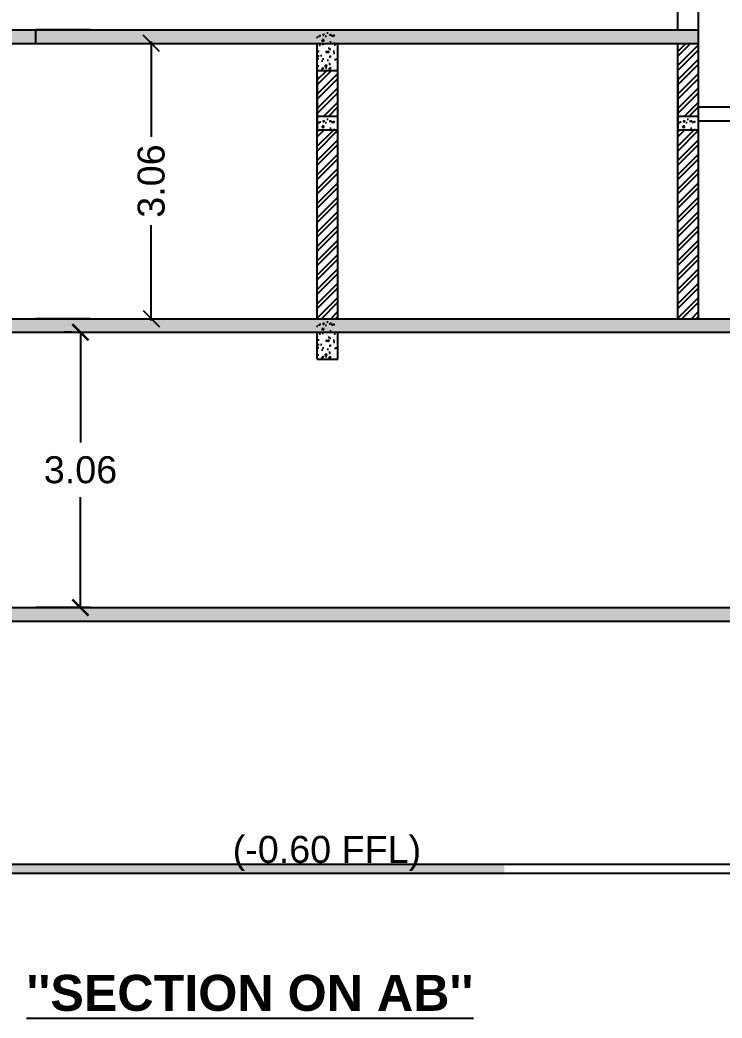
# Model space of a CAD drawing. Header units: metres. Extents: x 5674 to 70840, y 2109 to 4276.
# Drawn here: x 5707.75 to 5715.56, y 2151.63 to 2162.72 of the extents above; entities that cross this region are included whole.
import ezdxf

# ---------------------------------------------------------------- set-up
doc = ezdxf.new("R2010")
doc.units = ezdxf.units.M
doc.layers.add('BLK_1_FLR_1_WATER_CLOSET_HT', color=7, linetype='Continuous')
doc.layers.add('BLK_1_FLR_2_REGULAR_ROOM', color=2, linetype='Continuous')
doc.styles.add('S.M.S .HEADING', font='arial.ttf')
doc.styles.get("Standard").update_dxf_attribs({"font": 'arial.ttf'})
doc.dimstyles.new('STANDARD$0', dxfattribs={"dimtxt": 0.25, "dimasz": 0.18, "dimexe": 0.15, "dimexo": 0.15, "dimgap": 0.1, "dimtad": 0, "dimzin": 0, "dimdsep": 46, "dimtxsty": 'Standard', "dimblk": 'OBLIQUE', "dimcen": 0.0625, "dimdle": 0.02, "dimadec": 0, "dimazin": 0, "dimtfac": 1, "dimtix": 1, "dimtofl": 0, "dimtmove": 2, "dimatfit": 3, "dimldrblk": 'OBLIQUE', "dimfxl": 0, "dimtolj": 1, "dimtzin": 0, "dimarcsym": 0})

# ---------------------------------------------------------------- blocks, each defined once
blk = doc.blocks.new('_Oblique')
at = {"color": 0, "linetype": 'ByBlock', "lineweight": -2}
blk.add_line((-0.5, -0.5), (0.5, 0.5), dxfattribs=at)
blk = doc.blocks.new('*D98')
at = {"layer": 'BLK_1_FLR_2_REGULAR_ROOM', "color": 0, "lineweight": -2}
for p, q in [((5709.21, 2162.482), (5709.21, 2161.422)), ((5709.21, 2162.462), (5709.44, 2162.462)), ((5709.21, 2159.382), (5709.21, 2160.443)), ((5709.21, 2159.402), (5709.44, 2159.402))]:
    blk.add_line(p, q, dxfattribs=at)
at = {"layer": 'Defpoints', "color": 0}
for p in [(5709.21, 2162.462), (5709.21, 2159.402), (5709.21, 2159.402)]:
    blk.add_point(p, dxfattribs=at)
at = {"layer": 'BLK_1_FLR_2_REGULAR_ROOM', "color": 0, "lineweight": -2, "xscale": 0.18, "yscale": 0.18, "zscale": 0.18}
for p, rotation in [((5709.21, 2162.462), 90), ((5709.21, 2159.402), 270)]:
    blk.add_blockref('_Oblique', p, dxfattribs=dict(at, rotation=rotation))
at = {"layer": 'BLK_1_FLR_2_REGULAR_ROOM', "color": 0, "lineweight": 35, "insert": (5709.21, 2160.932), "char_height": 0.3, "attachment_point": 5, "rotation": 90}
blk.add_mtext('\\A1;3.06', dxfattribs=at)
blk = doc.blocks.new('_ArchTick')
at = {"color": 0, "linetype": 'ByBlock', "const_width": 0.15}
blk.add_lwpolyline([(-0.5, -0.5), (0.5, 0.5)], dxfattribs=at)
blk = doc.blocks.new('*D99')
at = {"layer": 'BLK_1_FLR_1_WATER_CLOSET_HT', "color": 0, "lineweight": -2}
for p, q in [((5708.329, 2159.252), (5708.243, 2159.252)), ((5708.423, 2159.252), (5708.423, 2158.025)), ((5708.423, 2156.192), (5708.423, 2157.419)), ((5708.329, 2156.192), (5708.243, 2156.192))]:
    blk.add_line(p, q, dxfattribs=at)
at = {"layer": 'Defpoints', "color": 0}
for p in [(5708.423, 2159.252), (5708.529, 2159.252), (5708.529, 2156.192)]:
    blk.add_point(p, dxfattribs=at)
at = {"layer": 'BLK_1_FLR_1_WATER_CLOSET_HT', "color": 0, "lineweight": -2, "xscale": 0.18, "yscale": 0.18, "zscale": 0.18}
for p, rotation in [((5708.423, 2159.252), 90), ((5708.423, 2156.192), 270)]:
    blk.add_blockref('_ArchTick', p, dxfattribs=dict(at, rotation=rotation))
at = {"layer": 'BLK_1_FLR_1_WATER_CLOSET_HT', "color": 0, "lineweight": 35, "insert": (5708.423, 2157.722), "char_height": 0.3, "attachment_point": 5, "style": 'S.M.S .HEADING'}
blk.add_mtext('\\A1;3.06', dxfattribs=at)

msp = doc.modelspace()

# ---------------------------------------------------------------- hatches: boundary and pattern name
h = msp.add_hatch()
h.set_pattern_fill('AR-CONC', color=256, scale=0.025, style=0)
h.set_pattern_definition([(50, (5640.92652, 2090.50855), (0.17931505, -0.01568803), [0.01875, -0.20625]), (355, (5640.92652, 2090.50855), (-0.03468783, 0.18804803), [0.015, -0.165]), (100.4514, (5640.94146, 2090.50725), (0.14462735, 0.1723599), [0.01593505, -0.17528553]), (46.1842, (5640.92652, 2090.55855), (0.26681026, -0.04137975), [0.028125, -0.309375]), (96.6356, (5640.94875, 2090.5551), (0.2336657, 0.2435295), [0.0239026, -0.26292825]), (351.1842, (5640.92652, 2090.55855), (0.2336655, 0.24352965), [0.0225, -0.2475]), (21, (5640.95152, 2090.54605), (0.14922676, -0.10065472), [0.01875, -0.20625]), (326, (5640.95152, 2090.54605), (0.06082883, 0.1812875), [0.015, -0.165]), (71.4514, (5640.96395, 2090.53766), (0.21005566, 0.08063262), [0.01593505, -0.17528553]), (37.5, (5640.92652, 2090.50855), (0.003039964, 0.083223463), [0, -0.163, 0, -0.1675, 0, -0.165625]), (7.5, (5640.92652, 2090.50855), (0.065767384, 0.09860293), [0, -0.0955, 0, -0.15925, 0, -0.063125]), (327.5, (5640.87077, 2090.50855), (0.13345561, -0.00563872), [0, -0.0625, 0, -0.195, 0, -0.25875]), (317.5, (5640.84577, 2090.50855), (0.14579654, 0.02502625), [0, -0.08125, 0, -0.1295, 0, -0.18375])])
h.paths.add_polyline_path([(5705.7846, 2162.46218), (5705.7846, 2162.61218)], flags=17)
h.paths.add_polyline_path([(5715.29603, 2162.46218), (5715.29603, 2162.61218), (5702.94603, 2162.61218), (5702.94603, 2162.46218)])
h = msp.add_hatch()
h.set_pattern_fill('AR-CONC', color=256, scale=0.025, style=0)
h.set_pattern_definition([(50, (5589.67175, 2267.16456), (0.17931505, -0.01568803), [0.01875, -0.20625]), (355, (5589.67175, 2267.16456), (-0.03468783, 0.18804803), [0.015, -0.165]), (100.45144, (5589.6867, 2267.16325), (0.14462721, 0.17236), [0.01593505, -0.17528553]), (46.1842, (5589.67175, 2267.21456), (0.26681033, -0.04137982), [0.028125, -0.309375]), (96.63564, (5589.69398, 2267.2111), (0.2336655, 0.24352965), [0.0239026, -0.26292844]), (351.18416, (5589.67175, 2267.21456), (0.2336655, 0.24352965), [0.0225, -0.2475]), (21, (5589.69675, 2267.20206), (0.14922676, -0.10065472), [0.01875, -0.20625]), (326, (5589.69675, 2267.20206), (0.06082883, 0.18128751), [0.015, -0.165]), (71.45144, (5589.70918, 2267.19367), (0.2100556, 0.08063279), [0.01593505, -0.17528553]), (37.5, (5589.67175, 2267.16456), (0.003039964, 0.083223463), [0, -0.163, 0, -0.1675, 0, -0.165625]), (7.5, (5589.67175, 2267.16456), (0.065767384, 0.09860293), [0, -0.0955, 0, -0.15925, 0, -0.063125]), (327.5, (5589.616, 2267.16456), (0.13345561, -0.005638718), [0, -0.0625, 0, -0.195, 0, -0.25875]), (317.5, (5589.591, 2267.16456), (0.14579654, 0.025026246), [0, -0.08125, 0, -0.1295, 0, -0.18375])])
h.paths.add_polyline_path([(5711.28603, 2162.61218), (5711.05603, 2162.61218), (5711.05603, 2162.16218), (5711.28603, 2162.16218)])
h = msp.add_hatch()
h.set_pattern_fill('ANSI32', color=256, scale=0.3, style=0)
h.set_pattern_definition([(45, (5593.68175, 2266.11456), (-0.07954951, 0.07954951), []), (45, (5593.73478, 2266.11456), (-0.07954951, 0.07954951), [])])
h.paths.add_polyline_path([(5715.29603, 2162.46218), (5715.06603, 2162.46218), (5715.06603, 2161.65218), (5715.29603, 2161.65218)])
h = msp.add_hatch()
h.set_pattern_fill('ANSI32', color=256, scale=0.3, style=0)
h.set_pattern_definition([(45, (5589.67175, 2266.11456), (-0.07954951, 0.07954951), []), (45, (5589.72478, 2266.11456), (-0.07954951, 0.07954951), [])])
h.paths.add_polyline_path([(5711.28603, 2162.16218), (5711.05603, 2162.16218), (5711.05603, 2161.65218), (5711.28603, 2161.65218)])
h = msp.add_hatch()
h.set_pattern_fill('AR-CONC', color=256, scale=0.025, style=0)
h.set_pattern_definition([(50, (5589.67175, 2266.20456), (0.17931505, -0.01568803), [0.01875, -0.20625]), (355, (5589.67175, 2266.20456), (-0.03468783, 0.18804803), [0.015, -0.165]), (100.45144, (5589.6867, 2266.20325), (0.14462721, 0.17236), [0.01593505, -0.17528553]), (46.1842, (5589.67175, 2266.25456), (0.26681033, -0.04137982), [0.028125, -0.309375]), (96.63564, (5589.69398, 2266.2511), (0.2336655, 0.24352965), [0.0239026, -0.26292844]), (351.18416, (5589.67175, 2266.25456), (0.2336655, 0.24352965), [0.0225, -0.2475]), (21, (5589.69675, 2266.24206), (0.14922676, -0.10065472), [0.01875, -0.20625]), (326, (5589.69675, 2266.24206), (0.06082883, 0.18128751), [0.015, -0.165]), (71.45144, (5589.70918, 2266.23367), (0.2100556, 0.08063279), [0.01593505, -0.17528553]), (37.5, (5589.67175, 2266.20456), (0.003039964, 0.083223463), [0, -0.163, 0, -0.1675, 0, -0.165625]), (7.5, (5589.67175, 2266.20456), (0.065767384, 0.09860293), [0, -0.0955, 0, -0.15925, 0, -0.063125]), (327.5, (5589.616, 2266.20456), (0.13345561, -0.005638718), [0, -0.0625, 0, -0.195, 0, -0.25875]), (317.5, (5589.591, 2266.20456), (0.14579654, 0.025026246), [0, -0.08125, 0, -0.1295, 0, -0.18375])])
h.paths.add_polyline_path([(5711.28603, 2161.65218), (5711.05603, 2161.65218), (5711.05603, 2161.50218), (5711.28603, 2161.50218)])
h = msp.add_hatch()
h.set_pattern_fill('AR-CONC', color=256, scale=0.025, style=0)
h.set_pattern_definition([(50, (5593.68175, 2266.20456), (0.17931505, -0.01568803), [0.01875, -0.20625]), (355, (5593.68175, 2266.20456), (-0.03468783, 0.18804803), [0.015, -0.165]), (100.45144, (5593.6967, 2266.20325), (0.14462721, 0.17236), [0.01593505, -0.17528553]), (46.1842, (5593.68175, 2266.25456), (0.26681033, -0.04137982), [0.028125, -0.309375]), (96.63564, (5593.70398, 2266.2511), (0.2336655, 0.24352965), [0.0239026, -0.26292844]), (351.18416, (5593.68175, 2266.25456), (0.2336655, 0.24352965), [0.0225, -0.2475]), (21, (5593.70675, 2266.24206), (0.14922676, -0.10065472), [0.01875, -0.20625]), (326, (5593.70675, 2266.24206), (0.06082883, 0.18128751), [0.015, -0.165]), (71.45144, (5593.71918, 2266.23367), (0.2100556, 0.08063279), [0.01593505, -0.17528553]), (37.5, (5593.68175, 2266.20456), (0.003039964, 0.083223463), [0, -0.163, 0, -0.1675, 0, -0.165625]), (7.5, (5593.68175, 2266.20456), (0.065767384, 0.09860293), [0, -0.0955, 0, -0.15925, 0, -0.063125]), (327.5, (5593.626, 2266.20456), (0.13345561, -0.005638718), [0, -0.0625, 0, -0.195, 0, -0.25875]), (317.5, (5593.601, 2266.20456), (0.14579654, 0.025026246), [0, -0.08125, 0, -0.1295, 0, -0.18375])])
h.paths.add_polyline_path([(5715.29603, 2161.65218), (5715.06603, 2161.65218), (5715.06603, 2161.50218), (5715.29603, 2161.50218)])
h = msp.add_hatch()
h.set_pattern_fill('ANSI32', color=256, scale=0.3, style=0)
h.set_pattern_definition([(45, (5589.67175, 2267.76456), (-0.07954951, 0.07954951), []), (45, (5589.72478, 2267.76456), (-0.07954951, 0.07954951), [])])
h.paths.add_polyline_path([(5711.28603, 2161.50218), (5711.05603, 2161.50218), (5711.05603, 2159.40218), (5711.28603, 2159.40218)])
h = msp.add_hatch()
h.set_pattern_fill('ANSI32', color=256, scale=0.3, style=0)
h.set_pattern_definition([(45, (5593.68175, 2267.76456), (-0.07954951, 0.07954951), []), (45, (5593.73478, 2267.76456), (-0.07954951, 0.07954951), [])])
h.paths.add_polyline_path([(5715.29603, 2161.50218), (5715.06603, 2161.50218), (5715.06603, 2159.40218), (5715.29603, 2159.40218)])
h = msp.add_hatch()
h.set_pattern_fill('AR-CONC', color=256, scale=0.025, style=0)
h.set_pattern_definition([(50, (5640.81152, 2087.29855), (0.17931505, -0.01568803), [0.01875, -0.20625]), (355, (5640.81152, 2087.29855), (-0.03468783, 0.18804803), [0.015, -0.165]), (100.4514, (5640.82646, 2087.29725), (0.14462735, 0.17235989), [0.01593505, -0.17528553]), (46.1842, (5640.81152, 2087.34855), (0.26681026, -0.04137975), [0.028125, -0.309375]), (96.6356, (5640.83375, 2087.3451), (0.2336657, 0.24352947), [0.0239026, -0.26292825]), (351.1842, (5640.81152, 2087.34855), (0.2336655, 0.24352965), [0.0225, -0.2475]), (21, (5640.83652, 2087.33605), (0.14922676, -0.10065472), [0.01875, -0.20625]), (326, (5640.83652, 2087.33605), (0.06082883, 0.1812875), [0.015, -0.165]), (71.4514, (5640.84895, 2087.32766), (0.21005566, 0.08063262), [0.01593505, -0.17528553]), (37.5, (5640.81152, 2087.29855), (0.003039964, 0.083223463), [0, -0.163, 0, -0.1675, 0, -0.165625]), (7.5, (5640.81152, 2087.29855), (0.065767384, 0.09860293), [0, -0.0955, 0, -0.15925, 0, -0.063125]), (327.5, (5640.75577, 2087.29855), (0.13345561, -0.00563872), [0, -0.0625, 0, -0.195, 0, -0.25875]), (317.5, (5640.73077, 2087.29855), (0.14579654, 0.02502625), [0, -0.08125, 0, -0.1295, 0, -0.18375])])
h.paths.add_polyline_path([(5705.6696, 2159.25218), (5705.6696, 2159.40218)], flags=17)
h.paths.add_polyline_path([(5719.14103, 2159.25218), (5719.14103, 2159.40218), (5702.83103, 2159.40218), (5702.83103, 2159.25218)])
h.paths.add_polyline_path([(5720.66103, 2159.40218), (5720.66103, 2159.25218), (5720.89103, 2159.25218), (5720.89103, 2159.40218)])
h = msp.add_hatch()
h.set_pattern_fill('AR-CONC', color=256, scale=0.025, style=0)
h.set_pattern_definition([(50, (5589.67175, 2263.95456), (0.17931505, -0.01568803), [0.01875, -0.20625]), (355, (5589.67175, 2263.95456), (-0.03468783, 0.18804803), [0.015, -0.165]), (100.45144, (5589.6867, 2263.95325), (0.14462721, 0.17236), [0.01593505, -0.17528553]), (46.1842, (5589.67175, 2264.00456), (0.26681033, -0.04137982), [0.028125, -0.309375]), (96.63564, (5589.69398, 2264.0011), (0.2336655, 0.24352965), [0.0239026, -0.26292844]), (351.18416, (5589.67175, 2264.00456), (0.2336655, 0.24352965), [0.0225, -0.2475]), (21, (5589.69675, 2263.99206), (0.14922676, -0.10065472), [0.01875, -0.20625]), (326, (5589.69675, 2263.99206), (0.06082883, 0.18128751), [0.015, -0.165]), (71.45144, (5589.70918, 2263.98367), (0.2100556, 0.08063279), [0.01593505, -0.17528553]), (37.5, (5589.67175, 2263.95456), (0.003039964, 0.083223463), [0, -0.163, 0, -0.1675, 0, -0.165625]), (7.5, (5589.67175, 2263.95456), (0.065767384, 0.09860293), [0, -0.0955, 0, -0.15925, 0, -0.063125]), (327.5, (5589.616, 2263.95456), (0.13345561, -0.005638718), [0, -0.0625, 0, -0.195, 0, -0.25875]), (317.5, (5589.591, 2263.95456), (0.14579654, 0.025026246), [0, -0.08125, 0, -0.1295, 0, -0.18375])])
h.paths.add_polyline_path([(5711.28603, 2159.40218), (5711.05603, 2159.40218), (5711.05603, 2158.95218), (5711.28603, 2158.95218)])
h = msp.add_hatch()
h.set_pattern_fill('AR-CONC', color=256, scale=0.025, style=0)
h.set_pattern_definition([(50, (5640.92652, 2084.08855), (0.17931505, -0.01568803), [0.01875, -0.20625]), (355, (5640.92652, 2084.08855), (-0.03468783, 0.18804803), [0.015, -0.165]), (100.4514, (5640.94146, 2084.08725), (0.14462735, 0.17235989), [0.01593505, -0.17528553]), (46.1842, (5640.92652, 2084.13855), (0.26681026, -0.04137975), [0.028125, -0.309375]), (96.6356, (5640.94875, 2084.1351), (0.2336657, 0.24352947), [0.0239026, -0.26292825]), (351.1842, (5640.92652, 2084.13855), (0.2336655, 0.24352965), [0.0225, -0.2475]), (21, (5640.95152, 2084.12605), (0.14922676, -0.10065472), [0.01875, -0.20625]), (326, (5640.95152, 2084.12605), (0.06082883, 0.1812875), [0.015, -0.165]), (71.4514, (5640.96395, 2084.11766), (0.21005566, 0.08063262), [0.01593505, -0.17528553]), (37.5, (5640.92652, 2084.08855), (0.003039964, 0.083223463), [0, -0.163, 0, -0.1675, 0, -0.165625]), (7.5, (5640.92652, 2084.08855), (0.065767384, 0.09860293), [0, -0.0955, 0, -0.15925, 0, -0.063125]), (327.5, (5640.87077, 2084.08855), (0.13345561, -0.00563872), [0, -0.0625, 0, -0.195, 0, -0.25875]), (317.5, (5640.84577, 2084.08855), (0.14579654, 0.02502625), [0, -0.08125, 0, -0.1295, 0, -0.18375])])
h.paths.add_polyline_path([(5705.7846, 2156.04218), (5705.7846, 2156.19218)], flags=17)
h.paths.add_polyline_path([(5719.25603, 2156.04218), (5719.25603, 2156.19218), (5702.94603, 2156.19218), (5702.94603, 2156.04218)])
h.paths.add_polyline_path([(5720.77603, 2156.19218), (5720.77603, 2156.04218), (5721.00603, 2156.04218), (5721.00603, 2156.19218)])
h = msp.add_hatch()
h.set_pattern_fill('AR-CONC', color=256, scale=0.025, style=0)
h.set_pattern_definition([(50, (5640.9343, 2081.26026), (0.17931505, -0.01568803), [0.01875, -0.20625]), (355, (5640.9343, 2081.26026), (-0.03468783, 0.18804803), [0.015, -0.165]), (100.4514, (5640.94924, 2081.25895), (0.14462735, 0.1723599), [0.01593505, -0.17528553]), (46.1842, (5640.9343, 2081.31026), (0.26681026, -0.04137975), [0.028125, -0.309375]), (96.6356, (5640.95653, 2081.3068), (0.2336657, 0.2435295), [0.0239026, -0.26292825]), (351.1842, (5640.9343, 2081.31026), (0.2336655, 0.24352965), [0.0225, -0.2475]), (21, (5640.9593, 2081.29776), (0.14922676, -0.10065472), [0.01875, -0.20625]), (326, (5640.9593, 2081.29776), (0.06082883, 0.1812875), [0.015, -0.165]), (71.4514, (5640.97173, 2081.28937), (0.21005566, 0.08063262), [0.01593505, -0.17528553]), (37.5, (5640.934295, 2081.26026), (0.003039964, 0.083223463), [0, -0.163, 0, -0.1675, 0, -0.165625]), (7.5, (5640.934295, 2081.26026), (0.065767384, 0.09860293), [0, -0.0955, 0, -0.15925, 0, -0.063125]), (327.5, (5640.878545, 2081.26026), (0.13345561, -0.00563872), [0, -0.0625, 0, -0.195, 0, -0.25875]), (317.5, (5640.85354, 2081.26026), (0.14579654, 0.02502625), [0, -0.08125, 0, -0.1295, 0, -0.18375])])
h.paths.add_polyline_path([(5708.99741, 2153.24218), (5708.99741, 2153.34218), (5707.84603, 2153.34218), (5702.94603, 2153.34218), (5702.94603, 2153.24218)])
h.paths.add_polyline_path([(5708.99741, 2153.34218), (5708.99741, 2153.24218), (5709.78339, 2153.24218), (5709.78339, 2153.34218)])
h.paths.add_polyline_path([(5709.78339, 2153.34218), (5709.78339, 2153.24218), (5713.13603, 2153.24218), (5713.13603, 2153.33743)])

# ---------------------------------------------------------------- linework, layer by layer
for p, q in [((5715.06603, 2162.61218), (5715.06603, 2163.81984)), ((5715.29603, 2162.61218), (5715.29603, 2163.61218)), ((5705.08574, 2162.61218), (5715.29603, 2162.61218)), ((5707.92603, 2162.46218), (5707.92603, 2162.61218)), ((5708.15603, 2162.61218), (5707.92603, 2162.61218)), ((5708.52904, 2162.61218), (5707.92603, 2162.61218)), ((5715.29603, 2162.46218), (5715.29603, 2162.61218)), ((5702.94603, 2162.46218), (5715.29603, 2162.46218)), ((5709.3555, 2162.46218), (5709.36761, 2162.46218)), ((5709.37603, 2162.46218), (5710.52603, 2162.46218)), ((5711.05603, 2161.50218), (5711.05603, 2162.46218)), ((5711.28603, 2161.50218), (5711.28603, 2162.46218)), ((5715.06603, 2161.50218), (5715.06603, 2162.46218)), ((5715.29603, 2161.50218), (5715.29603, 2162.46218)), ((5711.05603, 2162.16218), (5711.28603, 2162.16218)), ((5711.05603, 2162.10218), (5711.05603, 2161.80218)), ((5711.05603, 2162.10218), (5711.05603, 2161.50218)), ((5715.06603, 2162.10218), (5715.06603, 2161.80218)), ((5715.06603, 2162.10218), (5715.06603, 2161.50218)), ((5711.05603, 2161.65218), (5711.28603, 2161.65218)), ((5711.05603, 2161.50218), (5711.05603, 2161.65218)), ((5715.06603, 2161.65218), (5715.29603, 2161.65218)), ((5715.06603, 2161.50218), (5715.06603, 2161.65218)), ((5721.60603, 2161.75218), (5715.29603, 2161.75218)), ((5715.29603, 2161.60218), (5720.77603, 2161.60218)), ((5711.05603, 2159.40218), (5711.05603, 2161.50218)), ((5711.05603, 2159.40218), (5711.05603, 2161.50218)), ((5711.05603, 2161.50218), (5711.28603, 2161.50218)), ((5711.28603, 2159.40218), (5711.28603, 2161.50218)), ((5715.06603, 2159.40218), (5715.06603, 2161.50218)), ((5715.06603, 2159.40218), (5715.06603, 2161.50218)), ((5715.06603, 2159.40218), (5715.06603, 2161.50218)), ((5715.06603, 2161.50218), (5715.29603, 2161.50218)), ((5715.29603, 2159.40218), (5715.29603, 2161.50218)), ((5715.29603, 2159.40218), (5715.29603, 2161.50218)), ((5704.97074, 2159.40218), (5719.14103, 2159.40218)), ((5705.08574, 2159.40218), (5719.25603, 2159.40218)), ((5708.52904, 2159.40218), (5707.92603, 2159.40218)), ((5702.94603, 2159.25218), (5719.25603, 2159.25218)), ((5709.3555, 2159.25218), (5709.36761, 2159.25218)), ((5709.37603, 2159.25218), (5710.52603, 2159.25218)), ((5711.05603, 2158.95218), (5711.05603, 2159.25218)), ((5711.17103, 2159.25218), (5719.14103, 2159.25218)), ((5711.28603, 2158.95218), (5711.28603, 2159.25218)), ((5711.05603, 2158.95218), (5711.28603, 2158.95218)), ((5705.08574, 2156.19218), (5719.25603, 2156.19218)), ((5708.52904, 2156.19218), (5707.92603, 2156.19218)), ((5702.94603, 2156.04218), (5711.05603, 2156.04218)), ((5709.3555, 2156.04218), (5709.36761, 2156.04218)), ((5709.37603, 2156.04218), (5710.52603, 2156.04218)), ((5711.05603, 2156.04218), (5711.36522, 2156.04218)), ((5711.28603, 2156.04218), (5719.25603, 2156.04218)), ((5702.71603, 2153.34218), (5713.41603, 2153.34218)), ((5702.94603, 2153.34218), (5716.55603, 2153.34218)), ((5706.48603, 2153.34218), (5713.13603, 2153.34218)), ((5708.15603, 2153.34218), (5713.13603, 2153.34218)), ((5713.41603, 2153.34218), (5720.77603, 2153.34218)), ((5706.25603, 2153.24218), (5709.7084, 2153.24218)), ((5709.37603, 2153.24218), (5713.1055, 2153.24218)), ((5712.95979, 2153.24218), (5720.77603, 2153.24218))]:
    msp.add_line(p, q)

# ---------------------------------------------------------------- texts
msp.add_text('(-0.60 FFL)', height=0.3).set_placement((5710.11579, 2153.35447))
at = {"lineweight": 25, "insert": (5707.82163, 2152.11073), "char_height": 0.4, "attachment_point": 1}
msp.add_mtext("{\\fArial|b1|i0|c0|p34;\\L''SECTION ON AB''}", dxfattribs=at)

# ---------------------------------------------------------------- dimensions: what is measured, and where the dimension line sits
at = {"layer": 'BLK_1_FLR_1_WATER_CLOSET_HT', "color": 1, "lineweight": 35}
dim = msp.add_linear_dim(base=(5708.42279, 2159.25218), p1=(5708.52904, 2156.19218), p2=(5708.52904, 2159.25218), angle=90, dimstyle='STANDARD$0', override={"dimtxt": 0.3, "dimexe": 0.18, "dimexo": 0.2, "dimgap": 0.15, "dimtih": 1, "dimtoh": 1, "dimtxsty": 'S.M.S .HEADING', "dimblk": 'ArchTick', "dimcen": 0.09, "dimdle": 0, "dimtdec": 4, "dimtix": 0, "dimtmove": 0, "dimldrblk": 'ArchTick', "dimfxl": 0.18, "dimfxlon": 0}, dxfattribs=at)
dim.commit()
dim.dimension.update_dxf_attribs({"geometry": '*D99', "text_midpoint": (5708.42279, 2157.72218)})
at = {"layer": 'BLK_1_FLR_2_REGULAR_ROOM', "color": 2, "lineweight": 35}
dim = msp.add_linear_dim(base=(5709.21044, 2159.40218), p1=(5709.21044, 2162.46218), p2=(5709.21044, 2159.40218), angle=90, dimstyle='STANDARD$0', override={"dimtxt": 0.3, "dimexe": 0.23, "dimexo": 0.2, "dimfxl": 0.2}, dxfattribs=at)
dim.commit()
dim.dimension.update_dxf_attribs({"geometry": '*D98', "text_midpoint": (5709.21044, 2160.93218)})

doc.saveas('drawing.dxf')
